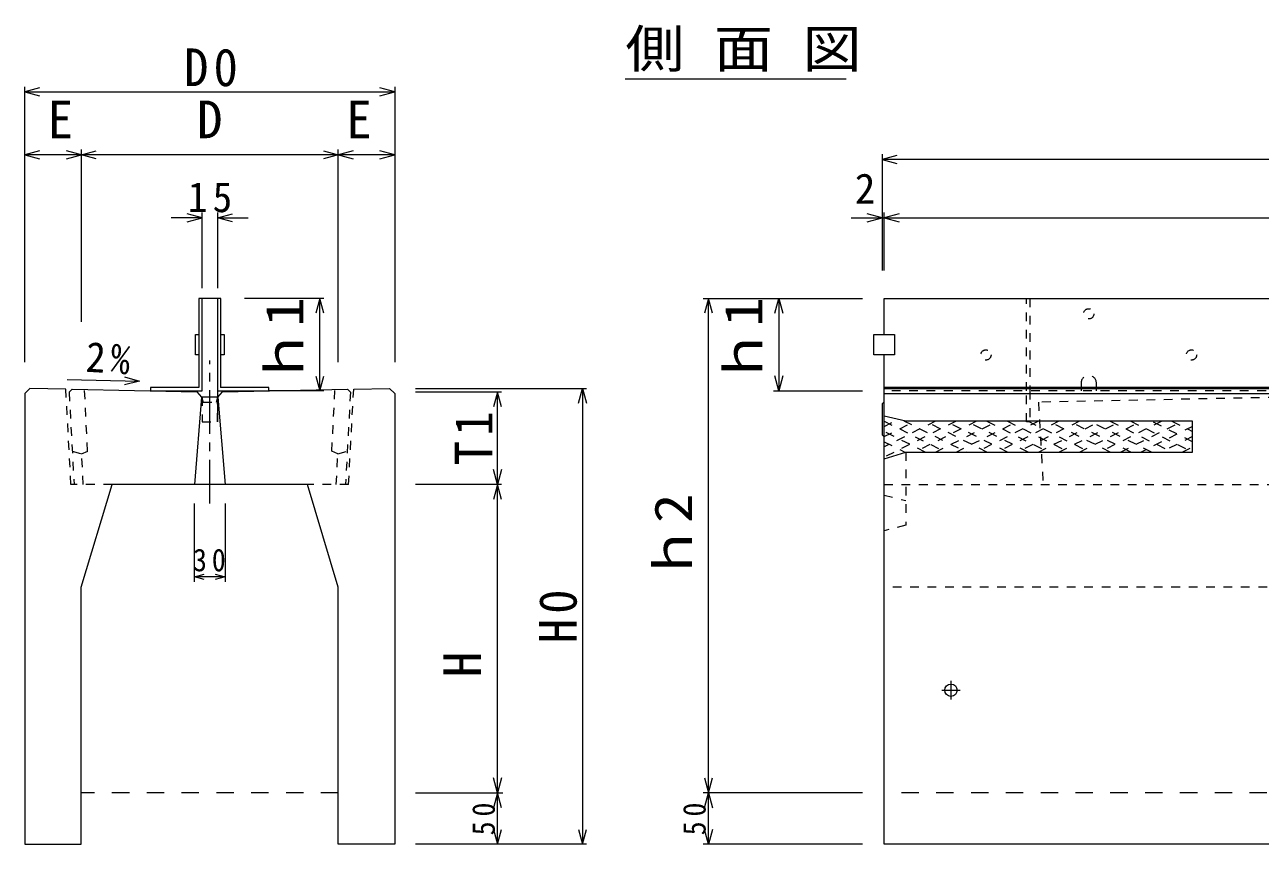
# Model space of a CAD drawing. Units: millimetres, scale not verified. Extents: x -2 to 7771, y -2 to 5790.
# Drawn here: x 4838 to 6040, y 4221 to 5018 of the extents above; entities that cross this region are included whole.
import ezdxf
from ezdxf.enums import TextEntityAlignment as Align

# ---------------------------------------------------------------- set-up
doc = ezdxf.new("R2010")
doc.units = ezdxf.units.MM
doc.header["$LTSCALE"] = 10
for name, pattern in [('USER1', [1.693334, 0.846667, -0.846667]), ('USER2', [6.773334, 4.233333, -0.846667, 0.846667, -0.846667]), ('USER3', [3.386666, 1.693333, -1.693333])]:
    doc.linetypes.add(name, pattern=pattern)
for name, color, linetype, lineweight in [('0_2', 132, 'Continuous', 5), ('1', 132, 'Continuous', 5), ('3', 132, 'USER1', 5), ('5', 132, 'USER1', 5), ('8', 132, 'Continuous', 5)]:
    doc.layers.add(name, color=color, linetype=linetype, lineweight=lineweight)
doc.styles.add('ＭＳ ゴシック', font='')
doc.styles.get('ＭＳ ゴシック').set_extended_font_data('MS Gothic')

msp = doc.modelspace()

# ---------------------------------------------------------------- linework, layer by layer
at = {"layer": '0_2'}
for p, q in [((5422.7, 4965.22), (5637.7, 4965.22)), ((4838.49, 4689.86), (4838.49, 4957.63)), ((4852.98, 4956.51), (4838.49, 4952.63)), ((4838.49, 4952.63), (5198.49, 4952.63)), ((4838.49, 4952.63), (4852.98, 4948.75)), ((5198.49, 4952.63), (5184, 4956.51)), ((5184, 4948.75), (5198.49, 4952.63)), ((5198.49, 4957.63), (5198.49, 4689.86)), ((4852.98, 4895.44), (4838.49, 4891.56)), ((4879, 4887.67), (4907.98, 4895.44)), ((4907.98, 4887.67), (4879, 4895.44)), ((4893.49, 4896.56), (4893.49, 4728.99)), ((5157.98, 4895.44), (5129, 4887.67)), ((5129, 4895.44), (5157.98, 4887.67)), ((5143.49, 4689.86), (5143.49, 4896.56)), ((5198.49, 4891.56), (5184, 4895.44)), ((5672.49, 4892.01), (5672.49, 4778.88)), ((5198.49, 4891.56), (4838.49, 4891.56)), ((4838.49, 4891.56), (4852.98, 4887.67)), ((5184, 4887.67), (5198.49, 4891.56)), ((5686.98, 4890.9), (5672.49, 4887.01)), ((5672.49, 4887.01), (5686.98, 4883.13)), ((7672.49, 4887.01), (5674.49, 4887.01)), ((5010.99, 4830.19), (4996.5, 4834.07)), ((5010.99, 4761.76), (5010.99, 4835.19)), ((5025.99, 4835.19), (5025.99, 4761.76)), ((5025.99, 4830.19), (5040.48, 4834.07)), ((5672.49, 4830.19), (5658, 4834.07)), ((5674.49, 4778.88), (5674.49, 4835.19)), ((5688.98, 4834.07), (5674.49, 4830.19)), ((5010.99, 4830.19), (4980.99, 4830.19)), ((4996.5, 4826.3), (5010.99, 4830.19)), ((5040.48, 4826.3), (5025.99, 4830.19)), ((5025.99, 4830.19), (5055.99, 4830.19)), ((5642.49, 4830.19), (7672.49, 4830.19)), ((5658, 4826.3), (5672.49, 4830.19)), ((5674.49, 4830.19), (5688.98, 4826.3)), ((5129.45, 4751.76), (5052.33, 4751.76)), ((5125.57, 4751.76), (5121.68, 4737.27)), ((5125.57, 4661.76), (5125.57, 4751.76)), ((5129.45, 4737.27), (5125.57, 4751.76)), ((5498.58, 4751.76), (5653.49, 4751.76)), ((5503.58, 4751.76), (5499.7, 4737.27)), ((5503.58, 4220.81), (5503.58, 4751.76)), ((5507.46, 4737.27), (5503.58, 4751.76)), ((5568.09, 4737.27), (5571.97, 4751.76)), ((5571.97, 4751.76), (5571.97, 4661.76)), ((5571.97, 4751.76), (5575.86, 4737.27)), ((4935.62, 4675.5), (4950.03, 4671.33)), ((5121.68, 4676.25), (5125.57, 4661.76)), ((5125.57, 4661.76), (5129.45, 4676.25)), ((5571.97, 4661.76), (5568.09, 4676.3)), ((5575.86, 4676.3), (5571.97, 4661.76)), ((4879.89, 4672.73), (4950.03, 4671.33)), ((4950.03, 4671.33), (4935.47, 4667.74)), ((5218.49, 4664.27), (5384.86, 4664.27)), ((5377.09, 4649.78), (5380.97, 4664.27)), ((5380.97, 4664.27), (5380.97, 4220.81)), ((5380.97, 4664.27), (5384.86, 4649.78)), ((5129.45, 4661.81), (5075.99, 4661.81)), ((5302.37, 4660.67), (5218.49, 4660.67)), ((5298.49, 4660.67), (5294.61, 4646.18)), ((5298.49, 4220.81), (5298.49, 4660.67)), ((5302.37, 4646.18), (5298.49, 4660.67)), ((5566.97, 4661.81), (5653.49, 4661.81)), ((5674.49, 4659.32), (6673.49, 4659.32)), ((5672.49, 4649.22), (5674.49, 4651.22)), ((5672.49, 4649.22), (5672.49, 4619.22)), ((5672.49, 4619.22), (5674.49, 4617.22)), ((5302.37, 4556.32), (5294.61, 4585.3)), ((5302.37, 4585.3), (5294.61, 4556.32)), ((5302.37, 4570.81), (5218.49, 4570.81)), ((5302.37, 4256.32), (5294.61, 4285.3)), ((5302.37, 4285.3), (5294.61, 4256.32)), ((5499.7, 4285.3), (5507.46, 4256.32)), ((5499.7, 4256.32), (5507.46, 4285.3)), ((5218.49, 4270.81), (5303.67, 4270.81)), ((5653.49, 4270.81), (5498.58, 4270.81)), ((5294.61, 4235.3), (5298.49, 4220.81)), ((5298.49, 4220.81), (5302.37, 4235.3)), ((5377.09, 4235.3), (5380.97, 4220.81)), ((5380.97, 4220.81), (5384.86, 4235.3)), ((5503.58, 4220.81), (5499.7, 4235.3)), ((5507.46, 4235.3), (5503.58, 4220.81)), ((5384.86, 4220.81), (5218.49, 4220.81)), ((5653.49, 4220.81), (5498.58, 4220.81))]:
    msp.add_line(p, q, dxfattribs=at)
at = {"layer": '0_2', "color": 7}
for p, q in [((5029.19, 4751.76), (5007.79, 4751.76)), ((5007.79, 4751.76), (5007.79, 4664.96)), ((5010.99, 4661.76), (5010.99, 4751.76)), ((5025.99, 4751.76), (5025.99, 4631.76)), ((5029.19, 4664.96), (5029.19, 4751.76)), ((5674.49, 4716.76), (5674.49, 4751.76)), ((5674.49, 4751.76), (6672.49, 4751.76)), ((5004.59, 4696.76), (5004.59, 4716.76)), ((5004.59, 4716.76), (5007.79, 4716.76)), ((5029.19, 4716.76), (5032.39, 4716.76)), ((5032.39, 4716.76), (5032.39, 4696.76)), ((5664.49, 4696.76), (5664.49, 4716.76)), ((5664.49, 4716.76), (5684.49, 4716.76)), ((5684.49, 4716.76), (5684.49, 4696.76)), ((5007.79, 4696.76), (5004.59, 4696.76)), ((5032.39, 4696.76), (5029.19, 4696.76)), ((5684.49, 4696.76), (5664.49, 4696.76)), ((5674.49, 4664.26), (5674.49, 4696.76)), ((5007.91, 4665.01), (4960.99, 4665.01)), ((4960.99, 4665.01), (4960.99, 4661.81)), ((5075.99, 4665.01), (5029.07, 4665.01)), ((5075.99, 4661.81), (5075.99, 4665.01)), ((6672.49, 4665.01), (5674.49, 4665.01)), ((4960.99, 4661.81), (5010.99, 4661.81)), ((5025.99, 4655.82), (5010.99, 4655.82)), ((5025.99, 4661.81), (5075.99, 4661.81))]:
    msp.add_line(p, q, dxfattribs=at)
at = {"layer": '0_2', "linetype": 'USER1'}
for p, q in [((5812.89, 4661.81), (5812.89, 4751.76)), ((5816.09, 4751.76), (5816.09, 4661.81)), ((5010.99, 4631.81), (5025.99, 4631.81)), ((6673.49, 4470.81), (5674.49, 4470.81))]:
    msp.add_line(p, q, dxfattribs=at)
at = {"layer": '0_2', "linetype": 'USER2'}
for p, q in [((5018.49, 4552.39), (5018.49, 4691.49)), ((5739.49, 4379.66), (5739.49, 4361.66)), ((5730.49, 4370.67), (5748.49, 4370.67))]:
    msp.add_line(p, q, dxfattribs=at)
at = {"layer": '0_2', "color": 92}
for p, q in [((4843.49, 4664.17), (4838.49, 4659.27)), ((4878.49, 4663.47), (4843.49, 4664.17)), ((4884.49, 4663.35), (5006, 4660.91)), ((5030.99, 4660.91), (5152.5, 4663.35)), ((5158.49, 4663.47), (5193.49, 4664.17)), ((5193.49, 4664.17), (5198.49, 4659.27)), ((5674.49, 4220.81), (5674.49, 4664.32)), ((5674.49, 4664.27), (6673.49, 4664.27)), ((4838.49, 4659.27), (4838.49, 4220.81)), ((5005.99, 4660.9), (5010.6, 4655.82)), ((5026.39, 4655.82), (5030.99, 4660.9)), ((5198.49, 4659.27), (5198.49, 4220.81)), ((4893.49, 4470.81), (4923.49, 4570.81)), ((5113.49, 4570.81), (4923.49, 4570.81)), ((5143.49, 4470.81), (5113.49, 4570.81)), ((4893.49, 4220.81), (4893.49, 4470.81)), ((5143.49, 4220.81), (5143.49, 4470.81)), ((4838.49, 4220.81), (4893.49, 4220.81)), ((5198.49, 4220.81), (5143.49, 4220.81)), ((7672.49, 4220.81), (5674.49, 4220.81))]:
    msp.add_line(p, q, dxfattribs=at)
at = {"layer": '0_2', "color": 7, "linetype": 'USER1'}
for p, q in [((4883.49, 4570.81), (4878.49, 4663.47)), ((5153.49, 4570.81), (5158.49, 4663.47)), ((5674.49, 4661.81), (5674.49, 4664.16)), ((6672.49, 4661.81), (5674.49, 4661.81)), ((5812.89, 4631.81), (5812.89, 4661.81)), ((5816.09, 4661.81), (5816.09, 4631.81)), ((5816.09, 4631.81), (5812.89, 4631.81)), ((5674.49, 4570.81), (6673.49, 4570.81))]:
    msp.add_line(p, q, dxfattribs=at)
at = {"layer": '0_2'}
msp.add_circle((5739.49, 4370.67), 6, dxfattribs=at)
at = {"layer": '1', "color": 7, "linetype": 'USER1'}
for p, q in [((4884.49, 4663.35), (4881.65, 4660.41)), ((5152.5, 4663.35), (5155.33, 4660.41)), ((4881.65, 4660.41), (4886.49, 4570.81)), ((5155.33, 4660.41), (5150.5, 4570.81)), ((4923.49, 4570.81), (4883.49, 4570.81)), ((5153.49, 4570.81), (5113.49, 4570.81))]:
    msp.add_line(p, q, dxfattribs=at)
at = {"layer": '1', "linetype": 'USER1'}
for p, q in [((4899.72, 4603.15), (4896.67, 4663.05)), ((5010.6, 4655.82), (5011.94, 4650.82)), ((5025.04, 4650.82), (5026.38, 4655.82)), ((5137.26, 4603.15), (5140.32, 4663.1)), ((5011.94, 4650.82), (5025.04, 4650.82)), ((4884.74, 4603.18), (4893.88, 4600.73)), ((4893.88, 4600.73), (4899.79, 4603.18)), ((4895.5, 4570.81), (4893.88, 4600.73)), ((5143.1, 4600.73), (5137.26, 4603.15)), ((5141.48, 4570.81), (5143.1, 4600.73)), ((5143.1, 4600.73), (5152.24, 4603.18))]:
    msp.add_line(p, q, dxfattribs=at)
at = {"layer": '1', "color": 7}
for p, q in [((5010.6, 4655.82), (5010.99, 4655.82)), ((5026.38, 4655.82), (5025.99, 4655.82))]:
    msp.add_line(p, q, dxfattribs=at)
at = {"layer": '3'}
for p, q in [((5865.99, 4669.26), (5865.99, 4661.76)), ((5880.99, 4661.76), (5880.99, 4669.26)), ((5674.47, 4627.32), (5688.05, 4634.11)), ((5724.47, 4632.32), (5674.47, 4607.32)), ((5674.47, 4632.32), (5734.47, 4602.32)), ((5744.47, 4632.32), (5674.47, 4597.32)), ((5674.47, 4617.32), (5704.47, 4632.32)), ((5693.52, 4632.79), (5754.47, 4602.32)), ((5764.47, 4632.32), (5704.47, 4602.32)), ((5774.47, 4602.32), (5714.47, 4632.32)), ((5724.47, 4602.32), (5784.47, 4632.32)), ((5794.47, 4602.32), (5734.47, 4632.32)), ((5744.47, 4602.32), (5804.47, 4632.32)), ((5814.47, 4602.32), (5754.47, 4632.32)), ((5824.47, 4632.32), (5764.47, 4602.32)), ((5774.47, 4632.32), (5834.47, 4602.32)), ((5844.47, 4632.32), (5784.47, 4602.32)), ((5794.47, 4632.32), (5854.47, 4602.32)), ((5864.47, 4632.32), (5804.47, 4602.32)), ((5814.47, 4632.32), (5874.47, 4602.32)), ((5824.47, 4602.32), (5884.47, 4632.32)), ((5894.47, 4602.32), (5834.47, 4632.32)), ((5844.47, 4602.32), (5904.47, 4632.32)), ((5914.47, 4602.32), (5854.47, 4632.32)), ((5864.47, 4602.32), (5924.47, 4632.32)), ((5934.47, 4602.32), (5874.47, 4632.32)), ((5944.47, 4632.32), (5884.47, 4602.32)), ((5894.47, 4632.32), (5954.47, 4602.32)), ((5904.47, 4602.32), (5964.47, 4632.32)), ((5914.47, 4632.32), (5974.49, 4602.31)), ((5974.49, 4627.33), (5924.47, 4602.32)), ((5974.49, 4612.31), (5934.47, 4632.32)), ((5954.47, 4632.32), (5974.49, 4622.31)), ((5714.47, 4602.32), (5674.47, 4622.32)), ((5974.49, 4617.33), (5944.47, 4602.32)), ((5674.47, 4612.32), (5694.47, 4602.32)), ((5964.47, 4602.32), (5974.49, 4607.33))]:
    msp.add_line(p, q, dxfattribs=at)
at = {"layer": '3', "color": 92, "linetype": 'Continuous'}
for p, q in [((5010.59, 4655.82), (5003.49, 4570.81)), ((5026.4, 4655.82), (5033.49, 4570.81))]:
    msp.add_line(p, q, dxfattribs=at)
at = {"layer": '3', "color": 7}
for p, q in [((6073.49, 4655.82), (5824.49, 4650.82)), ((5824.49, 4650.82), (5829.19, 4570.81)), ((5695.49, 4602.32), (5695.49, 4531.16)), ((5674.49, 4560.47), (5695.49, 4555.09)), ((5695.49, 4531.16), (5674.49, 4525.79))]:
    msp.add_line(p, q, dxfattribs=at)
at = {"layer": '3', "linetype": 'Continuous'}
for p, q in [((5695.49, 4632.32), (5674.49, 4637.37)), ((5974.49, 4632.32), (5695.49, 4632.32)), ((5974.49, 4602.32), (5974.49, 4632.32)), ((5674.49, 4595.78), (5695.49, 4602.32)), ((5695.47, 4602.32), (5974.49, 4602.32))]:
    msp.add_line(p, q, dxfattribs=at)
at = {"layer": '3'}
for centre in [(5873.49, 4736.76), (5773.49, 4696.76), (5973.49, 4696.76)]:
    msp.add_circle(centre, 5, dxfattribs=at)
msp.add_arc((5873.49, 4669.26), 7.5, 0, 180, dxfattribs=at)
at = {"layer": '5'}
for p, q in [((5010.99, 4655.82), (5010.99, 4631.81)), ((5025.99, 4631.81), (5025.99, 4655.82))]:
    msp.add_line(p, q, dxfattribs=at)
at = {"layer": '8'}
for p, q in [((5003.49, 4475.98), (5003.49, 4552.39)), ((5033.49, 4552.39), (5033.49, 4475.98)), ((5003.49, 4480.98), (5013.15, 4483.57)), ((5023.83, 4483.57), (5033.49, 4480.98)), ((5033.49, 4480.98), (5003.49, 4480.98)), ((5013.15, 4478.39), (5003.49, 4480.98)), ((5033.49, 4480.98), (5023.83, 4478.39))]:
    msp.add_line(p, q, dxfattribs=at)
at = {"layer": '8', "linetype": 'USER3'}
for p, q in [((5143.49, 4270.81), (4893.49, 4270.81)), ((7672.49, 4270.81), (5674.49, 4270.81))]:
    msp.add_line(p, q, dxfattribs=at)

# ---------------------------------------------------------------- texts
at = {"layer": '0_2', "color": 92, "style": 'ＭＳ ゴシック', "width": 1.15}
msp.add_text('側 面 図', height=36.66, dxfattribs=at).set_placement((5422.7, 4965.22), align=Align.BOTTOM_LEFT)
at = {"layer": '0_2', "color": 92, "style": 'ＭＳ ゴシック'}
for s, p in [('E', (4860.74, 4896.56)), ('D', (5005.99, 4896.56)), ('E', (5151.25, 4896.56))]:
    msp.add_text(s, height=36.66, dxfattribs=at).set_placement(p, align=Align.BOTTOM_LEFT)
at = {"layer": '0_2', "color": 7, "style": 'ＭＳ ゴシック'}
msp.add_text('2', height=29.33, dxfattribs=at).set_placement((5645.98, 4835.19), align=Align.BOTTOM_LEFT)
at = {"layer": '0_2', "color": 92, "style": 'ＭＳ ゴシック', "width": 1.15}
for s, p in [('ｈ1', (5120.57, 4666.76)), ('ｈ1', (5566.97, 4666.76)), ('ｈ1', (5566.97, 4666.76)), ('ｈ2', (5498.58, 4475.78))]:
    msp.add_text(s, height=36.66, rotation=90, dxfattribs=at).set_placement(p, align=Align.BOTTOM_LEFT)
at = {"layer": '0_2', "color": 92, "style": 'ＭＳ ゴシック'}
msp.add_text('H', height=36.66, rotation=90, dxfattribs=at).set_placement((5293.49, 4383.31), align=Align.BOTTOM_LEFT)
at = {"layer": '0_2', "color": 92, "insert": (4993.49, 4957.63), "char_height": 36.66, "attachment_point": 7, "style": 'ＭＳ ゴシック'}
msp.add_mtext('\\T1.21;\\W0.95;D0', dxfattribs=at)
at = {"layer": '0_2', "color": 7, "insert": (4997.24, 4835.19), "char_height": 29.33, "attachment_point": 7, "style": 'ＭＳ ゴシック'}
msp.add_mtext('\\T1.27;\\W0.95;15', dxfattribs=at)
at = {"layer": '0_2', "color": 7, "insert": (4897.26, 4679.98), "char_height": 29.33, "attachment_point": 7, "rotation": 356.566, "style": 'ＭＳ ゴシック'}
msp.add_mtext('\\T1.27;\\W0.95;2%', dxfattribs=at)
at = {"layer": '0_2', "color": 92, "char_height": 36.66, "attachment_point": 7, "rotation": 90, "style": 'ＭＳ ゴシック'}
for s, insert in [('\\T1.21;\\W0.95;T1', (5293.49, 4589.49)), ('\\T1.21;\\W0.95;H0', (5375.98, 4416.29))]:
    msp.add_mtext(s, dxfattribs=dict(at, insert=insert))
at = {"layer": '8', "color": 7, "insert": (5002.24, 4485.98), "char_height": 21.99, "attachment_point": 7, "style": 'ＭＳ ゴシック'}
msp.add_mtext('\\T1.36;\\W0.9;30', dxfattribs=at)
at = {"layer": '8', "color": 7, "char_height": 21.99, "attachment_point": 7, "rotation": 90, "style": 'ＭＳ ゴシック'}
for insert in [(5296.08, 4229.56), (5501.17, 4229.56)]:
    msp.add_mtext('\\T1.36;\\W0.9;50', dxfattribs=dict(at, insert=insert))

doc.saveas('drawing.dxf')
